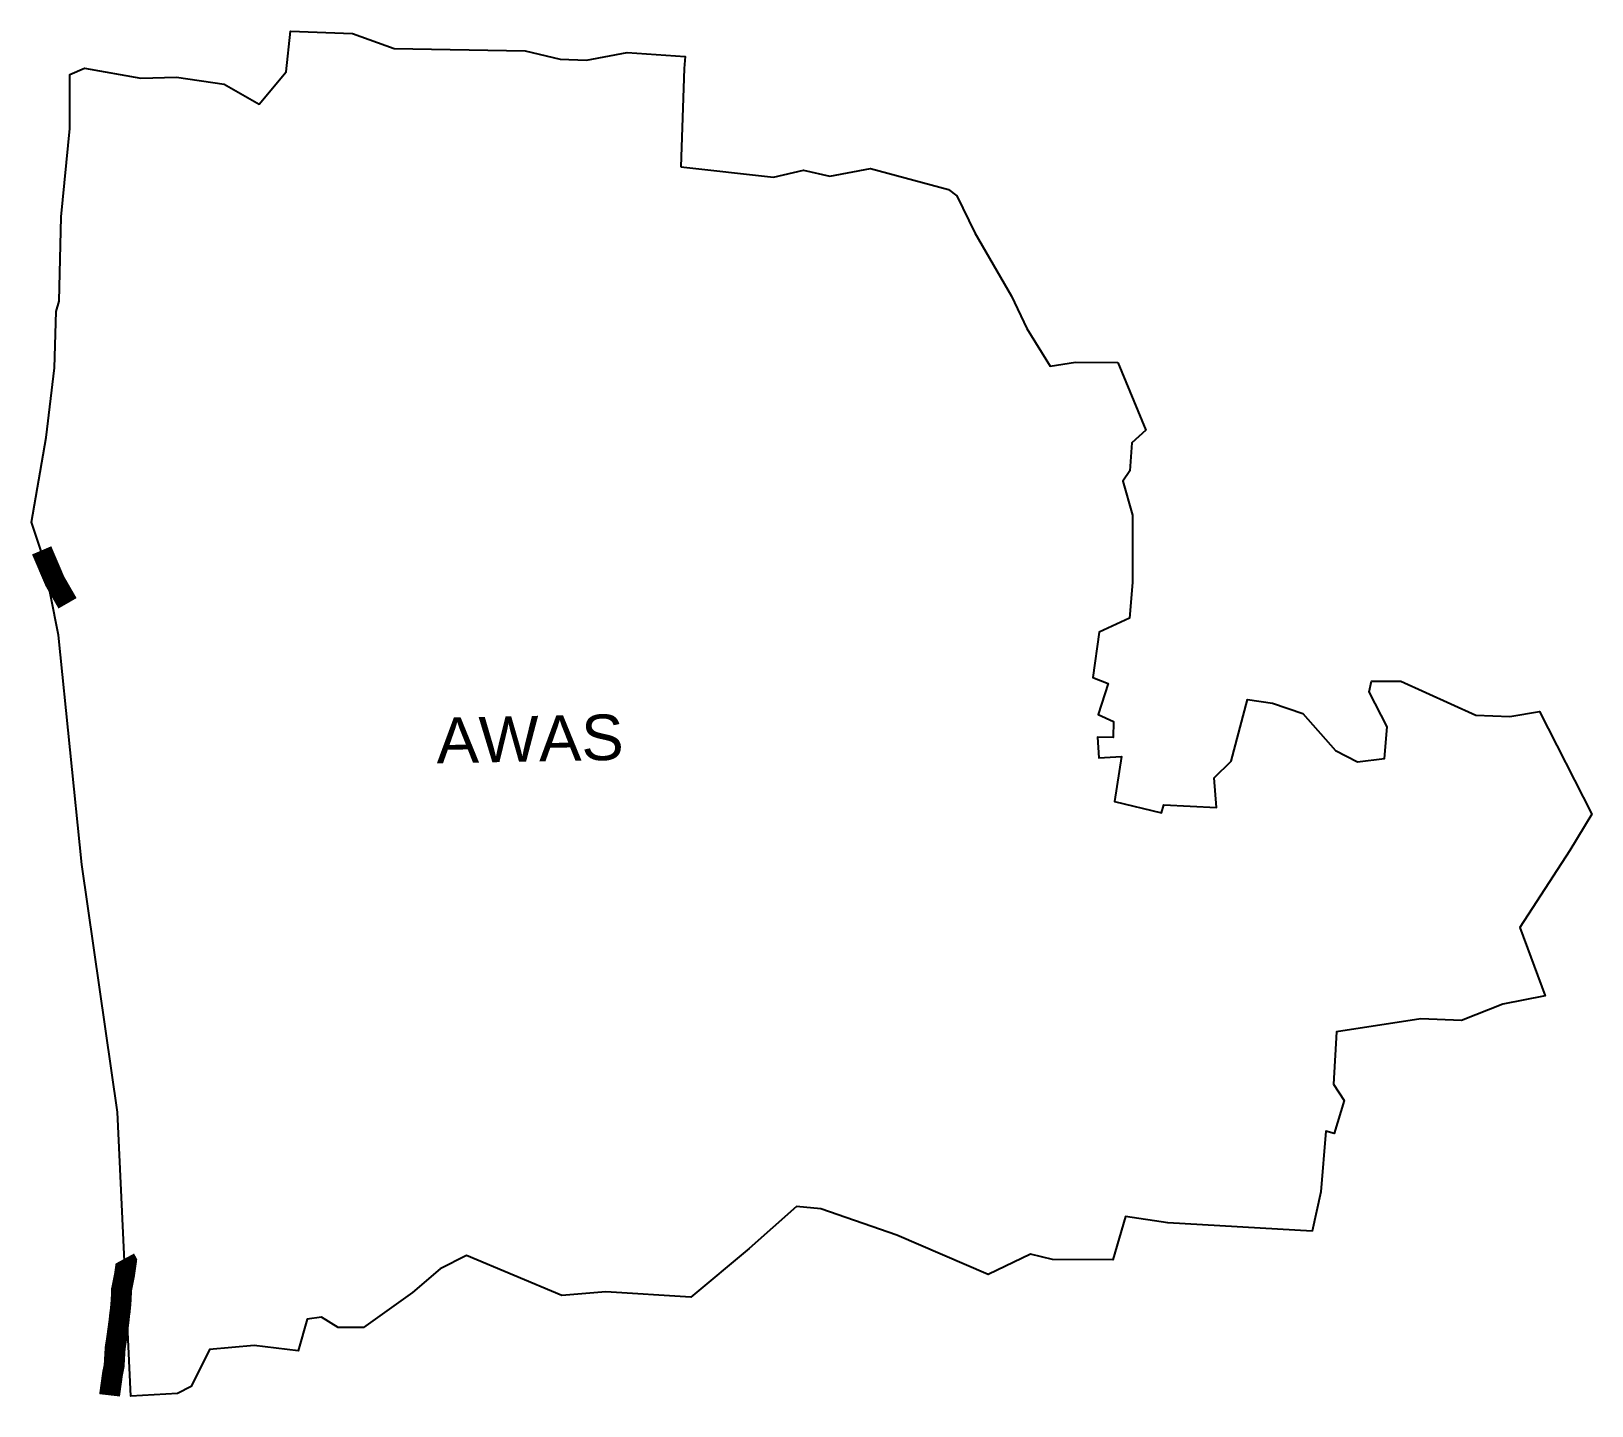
# Model space of a CAD drawing. Header units: metres. Extents: x 274776 to 278503, y 2074766 to 2078047.
import ezdxf

# ---------------------------------------------------------------- set-up
doc = ezdxf.new("R2010")
doc.units = ezdxf.units.M
for name, color, linetype in [('UNPROTECTED', 130, 'Continuous'), ('village', 3, 'Continuous'), ('VILLAGE NAME', 250, 'Continuous')]:
    doc.layers.add(name, color=color, linetype=linetype)
doc.styles.get("Standard").update_dxf_attribs({"font": 'simplex.shx'})

msp = doc.modelspace()

# ---------------------------------------------------------------- linework, layer by layer
at = {"layer": 'UNPROTECTED', "const_width": 50, "flags": 128}
msp.add_lwpolyline([(274863, 2076681.6), (274832.6, 2076734.4), (274801.2, 2076808)], dxfattribs=at)
at = {"layer": 'UNPROTECTED', "flags": 128}
msp.add_lwpolyline([(274999.9, 2075117.5, 50, 50, 0), (275003.6, 2075110.7, 50, 50, 0), (274999.2, 2075079.3, 50, 50, 0), (274996.1, 2075063.8, 50, 50, 0), (274992, 2075043.4, 50, 50, 0), (274991.2, 2075021.1, 50, 50, 0), (274990.3, 2075008.6, 50, 50, 0), (274988.7, 2074992.1, 50, 50, 0), (274987.3, 2074982.4, 50, 50, 0), (274985.9, 2074968.3, 50, 50, 0), (274983.1, 2074947.6, 50, 50, 0), (274979.8, 2074923.7, 50, 50, 0), (274976.8, 2074904.5, 50, 50, 0), (274975.7, 2074886.9, 50, 50, 0), (274974.3, 2074861.6, 50, 50, 0), (274970.5, 2074842.9, 50, 50, 0), (274963.7, 2074793.5, 50, 50, 0), (274963.4, 2074790.9, 50, 50, 0)], format="xyseb", dxfattribs=at)
at = {"layer": 'village'}
for points in [[(277370.8, 2077256.3), (277437.7, 2077094.5), (277404.2, 2077064.3), (277399.8, 2076997.7), (277383.1, 2076972.8), (277406.5, 2076892.1), (277406.3, 2076730.9), (277398.7, 2076646.2), (277326.3, 2076612.5), (277311.3, 2076504.2), (277348.3, 2076489.8), (277324.5, 2076416), (277360.6, 2076399.7), (277360.2, 2076361.3), (277322.5, 2076361.9), (277326.1, 2076312.6), (277379.5, 2076316.2), (277363.1, 2076208.6), (277363.1, 2076208.6), (277363.1, 2076208.6), (277475.4, 2076181.7), (277481.3, 2076200.6), (277606.8, 2076194.2), (277601, 2076264.8), (277641.7, 2076304.4), (277680.4, 2076451.8), (277740.2, 2076443), (277813, 2076418.6), (277891.1, 2076330.4), (277943.6, 2076303.3), (278008, 2076310.9), (278014.1, 2076386.9), (277971.3, 2076470.6), (277976.7, 2076496.1), (278046.9, 2076495.4), (278225.8, 2076414.5), (278306.9, 2076411.1), (278378.1, 2076423.5), (278502.9, 2076178.6), (278450.7, 2076091.6), (278331, 2075907.6), (278391.3, 2075744.3), (278290.6, 2075724.9), (278191.6, 2075686), (278094.7, 2075689.3), (277893.6, 2075658.7), (277885.9, 2075533.5), (277911.3, 2075494.9), (277887.9, 2075416), (277867.5, 2075421.4), (277855.7, 2075277), (277835.2, 2075182.6), (277490.4, 2075202.4), (277389.2, 2075218), (277358.9, 2075114.5), (277215.1, 2075115.3), (277162.8, 2075128), (277061.8, 2075079.3), (276843.4, 2075173.4), (276661.9, 2075236.2), (276603.8, 2075242), (276490.8, 2075141.5), (276351.2, 2075025.1), (276148.4, 2075037.9), (276043.7, 2075028.8), (275815.4, 2075124.5), (275753.1, 2075092.9), (275686.7, 2075036.7), (275569.7, 2074953.1), (275508.9, 2074953), (275469.3, 2074977.7), (275435.6, 2074972.4), (275414, 2074897.3), (275308.7, 2074909.5), (275201.6, 2074899.9), (275157.9, 2074811.7), (275125.8, 2074795.4), (275014.2, 2074788.7), (274981.9, 2075466.7), (274897.5, 2076058.4), (274841, 2076605.5), (274803.8, 2076794.4), (274777.3, 2076875.2), (274812, 2077077.2), (274831.6, 2077243.8), (274831.6, 2077243.8), (274835.9, 2077378.5), (274842.9, 2077402.5), (274847.6, 2077604.3), (274868.5, 2077814.7), (274868.5, 2077943.9), (274903.1, 2077958.7), (275037.8, 2077934.9), (275123.3, 2077937.4), (275236.7, 2077920.5), (275320.5, 2077873.4), (275384.8, 2077950.4), (275395.3, 2078047.2), (275543.7, 2078041.8), (275643.2, 2078005.8), (275955.4, 2078000.4), (276039, 2077980.6), (276101.9, 2077978.5), (276199.1, 2077996.3), (276338.2, 2077986.7), (276335.5, 2077958.3)], [(276327.7, 2077723.9), (276548.5, 2077698.7), (276620.6, 2077715.3), (276683.1, 2077701.1), (276780.7, 2077719.4), (276966.9, 2077669.2), (276986.3, 2077654.4), (277029.5, 2077566.3), (277117.3, 2077414.4), (277154.1, 2077337.9), (277209.7, 2077247.3), (277269.7, 2077257.6)]]:
    msp.add_lwpolyline(points, dxfattribs=at)
at = {"layer": 'village', "flags": 128}
for points in [[(276335.5, 2077958.3), (276327.7, 2077723.9)], [(277269.7, 2077257.6), (277370.8, 2077256.3)]]:
    msp.add_lwpolyline(points, dxfattribs=at)

# ---------------------------------------------------------------- texts
at = {"layer": 'VILLAGE NAME', "insert": (275742.6, 2076408.3), "char_height": 108.748, "attachment_point": 1, "rotation": 1.1028}
msp.add_mtext_dynamic_manual_height_columns('{\\fArial|b0|i0|c0|p34;AWAS}', width=726.929, gutter_width=543.7, heights=[0], dxfattribs=at)

doc.saveas('drawing.dxf')
